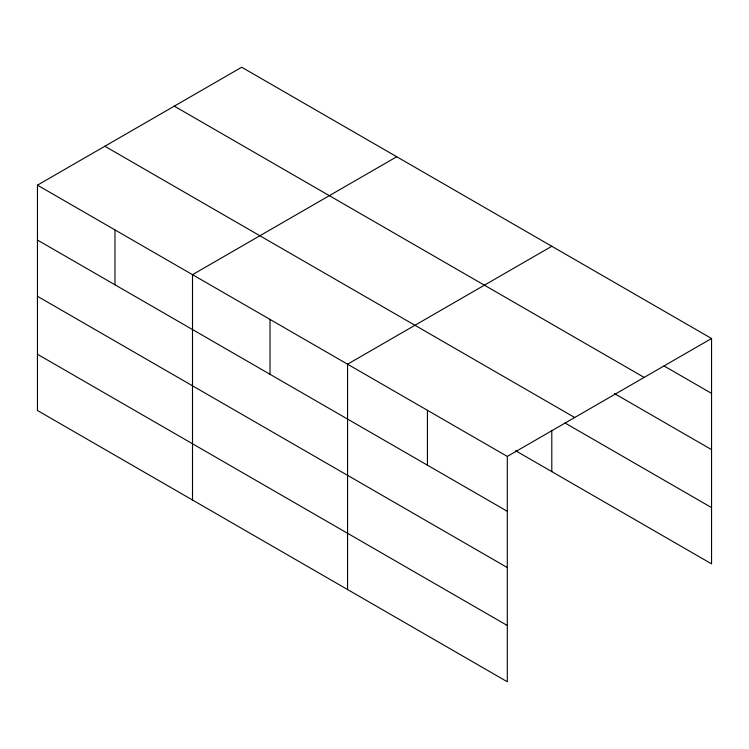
<?xml version="1.0" encoding="UTF-8"?>
<svg xmlns="http://www.w3.org/2000/svg" width="749" height="749" viewBox="0 0 749 749"><rect width="100%" height="100%" fill="white"/><g stroke="black" fill="none" stroke-linecap="round" stroke-linejoin="round"><path stroke-width="1.12" d="M507.307 567.555L507.307 456.422L37.45 185.153L37.45 410.499L507.307 681.768L507.307 567.555L37.45 296.286M515.555 450.692L711.55 563.847L711.55 338.501L241.693 67.232L37.45 185.153M396.745 156.747L192.502 274.668L192.502 500.014M551.798 246.271L347.555 364.192L347.555 589.538M507.307 456.422L711.55 338.501M664.026 365.943L711.55 393.375M174.292 106.143L644.149 377.412M614.489 393.59L711.55 449.634M104.851 146.242L574.708 417.511M564.943 422.951L711.55 507.588M37.45 240.036L507.307 511.295M37.45 354.249L507.307 625.509M551.798 430.282L551.798 471.617M427.426 410.302L427.426 465.185M270.024 319.43L270.024 374.313M114.972 229.915L114.972 284.789"/></g></svg>
